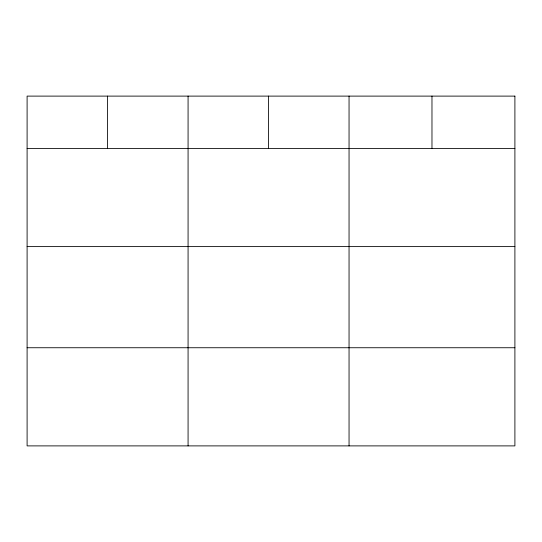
<?xml version="1.0" encoding="UTF-8"?>
<svg xmlns="http://www.w3.org/2000/svg" width="542" height="542" viewBox="0 0 542 542"><rect width="100%" height="100%" fill="white"/><g stroke="black" fill="none" stroke-linecap="round" stroke-linejoin="round"><path stroke-width="0.81" d="M27.1 148.454L514.9 148.454M27.1 246.603L514.9 246.603M27.1 347.74L514.9 347.74M431.974 96.11L431.974 148.454M349.048 96.11L349.048 445.89M268.561 96.11L268.561 148.454M188.074 96.11L188.074 445.89M107.587 96.11L107.587 148.454M514.9 96.11L27.1 96.11L27.1 445.89L514.9 445.89L514.9 96.11"/></g></svg>
